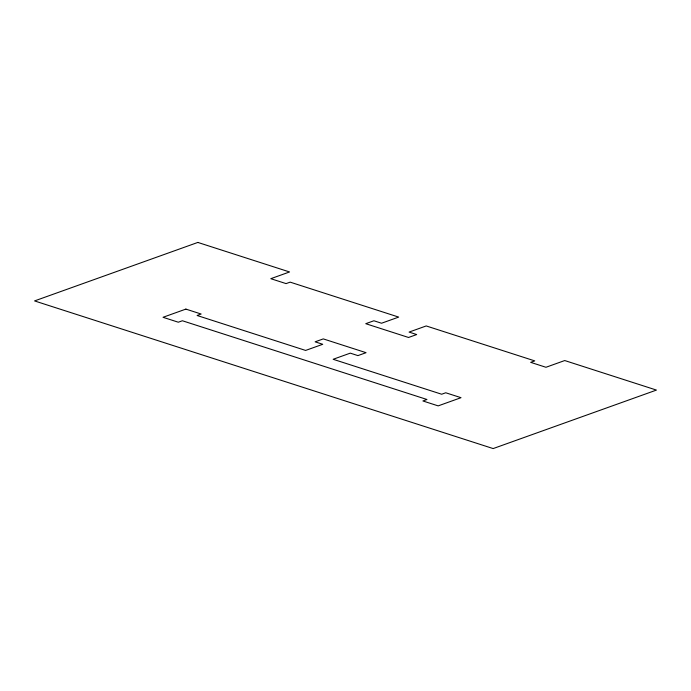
<?xml version="1.0" encoding="UTF-8"?>
<svg xmlns="http://www.w3.org/2000/svg" width="691" height="691" viewBox="0 0 691 691"><rect width="100%" height="100%" fill="white"/><g stroke="black" fill="none" stroke-linecap="round" stroke-linejoin="round"><path stroke-width="1.04" d="M197.842 242.429L34.55 300.922L493.158 448.571L656.45 390.078L564.728 360.547L545.95 367.275L530.662 362.352L534.748 360.892L426.209 325.945L409.063 332.086L416.708 334.548L408.545 337.476L365.738 323.69L373.9 320.771L381.544 323.233L398.69 317.091L290.16 282.144L286.074 283.604L270.786 278.689L289.564 271.96L197.842 242.429M185.87 309.102L163.016 317.29L178.295 322.213L182.381 320.754L426.969 399.493L422.892 400.961L438.172 405.876L461.035 397.688L445.747 392.773L441.67 394.233L333.131 359.285L350.277 353.144L357.921 355.606L366.083 352.686L323.284 338.901L315.113 341.829L322.757 344.291L305.612 350.432L197.082 315.485L201.159 314.025L185.87 309.102"/></g></svg>
